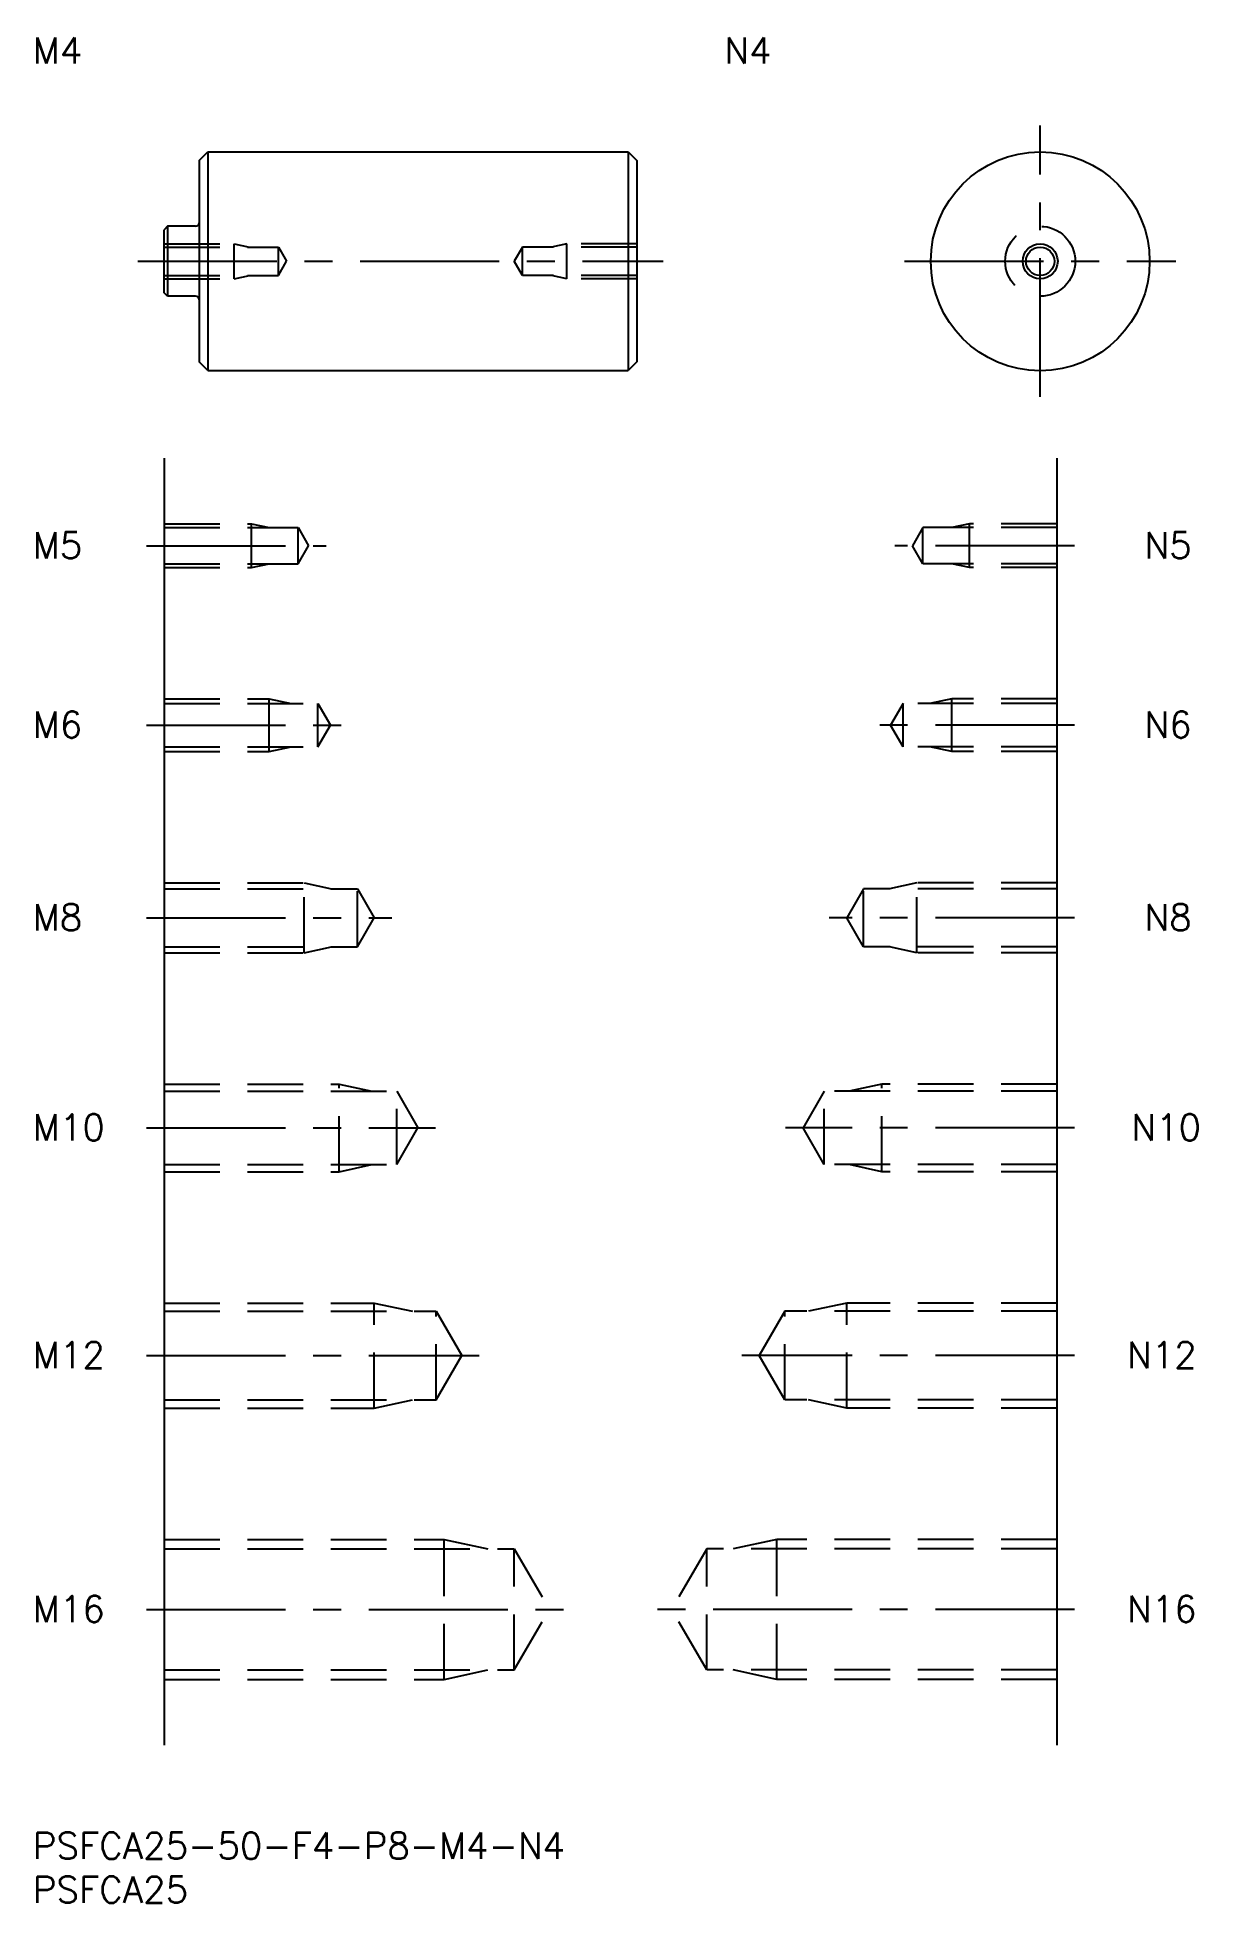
# Model space of a CAD drawing. Extents: x 1 to 133, y -8 to 205.
import ezdxf

# ---------------------------------------------------------------- set-up
doc = ezdxf.new("R2010")
doc.units = 0
doc.header["$LTSCALE"] = 0.5
doc.linetypes.add('CENTER', pattern=[50.8, 31.75, -6.35, 6.35, -6.35])
doc.linetypes.add('DASHED', pattern=[19.05, 12.7, -6.35])
for name, color, linetype in [('MSM_CENTER', 1, 'CENTER'), ('MSM_CONTINUOUS', 7, 'CONTINUOUS'), ('MSM_DASHED', 4, 'DASHED'), ('MSM_NARROW', 5, 'CONTINUOUS'), ('MSM_PART_NUMBER', 7, 'CONTINUOUS')]:
    doc.layers.add(name, color=color, linetype=linetype)
doc.styles.get("Standard").update_dxf_attribs({"font": 'txt.shx', "height": 3, "bigfont": 'bigfont.shx'})

# ---------------------------------------------------------------- blocks, each defined once
blk = doc.blocks.new('*U4')
at = {"layer": 'MSM_PART_NUMBER'}
blk.add_text('PSFCA25-50-F4-P8-M4-N4', height=3, dxfattribs=at).set_placement((0, -3))
blk = doc.blocks.new('*U5')
at = {"layer": 'MSM_PART_NUMBER'}
blk.add_text('PSFCA25', height=3, dxfattribs=at).set_placement((0, -8))
blk = doc.blocks.new('*U6')
at = {"layer": 'MSM_PART_NUMBER'}
blk.add_text('M16', height=3, dxfattribs=at).set_placement((0, 24.06))
blk = doc.blocks.new('*U7')
at = {"layer": 'MSM_PART_NUMBER'}
blk.add_text('M12', height=3, dxfattribs=at).set_placement((0, 53.06))
blk = doc.blocks.new('*U8')
at = {"layer": 'MSM_PART_NUMBER'}
blk.add_text('M10', height=3, dxfattribs=at).set_placement((0, 79.06))
blk = doc.blocks.new('*U9')
at = {"layer": 'MSM_PART_NUMBER'}
blk.add_text('M8', height=3, dxfattribs=at).set_placement((0, 103.06))
blk = doc.blocks.new('*U10')
at = {"layer": 'MSM_PART_NUMBER'}
blk.add_text('M6', height=3, dxfattribs=at).set_placement((0, 125.06))
blk = doc.blocks.new('*U11')
at = {"layer": 'MSM_PART_NUMBER'}
blk.add_text('M5', height=3, dxfattribs=at).set_placement((0, 145.56))
blk = doc.blocks.new('*U12')
at = {"layer": 'MSM_PART_NUMBER'}
blk.add_text('M4', height=3, dxfattribs=at).set_placement((0, 202.07))
blk = doc.blocks.new('*U13')
at = {"layer": 'MSM_PART_NUMBER'}
blk.add_text('N16', height=3, dxfattribs=at).set_placement((125, 24.06))
blk = doc.blocks.new('*U14')
at = {"layer": 'MSM_PART_NUMBER'}
blk.add_text('N12', height=3, dxfattribs=at).set_placement((125, 53.06))
blk = doc.blocks.new('*U15')
at = {"layer": 'MSM_PART_NUMBER'}
blk.add_text('N10', height=3, dxfattribs=at).set_placement((125.5, 79.06))
blk = doc.blocks.new('*U16')
at = {"layer": 'MSM_PART_NUMBER'}
blk.add_text('N8', height=3, dxfattribs=at).set_placement((127, 103.06))
blk = doc.blocks.new('*U17')
at = {"layer": 'MSM_PART_NUMBER'}
blk.add_text('N6', height=3, dxfattribs=at).set_placement((127, 125.06))
blk = doc.blocks.new('*U18')
at = {"layer": 'MSM_PART_NUMBER'}
blk.add_text('N5', height=3, dxfattribs=at).set_placement((127, 145.56))
blk = doc.blocks.new('*U19')
at = {"layer": 'MSM_PART_NUMBER'}
blk.add_text('N4', height=3, dxfattribs=at).set_placement((79, 202.07))

msp = doc.modelspace()

# ---------------------------------------------------------------- linework, layer by layer
at = {"layer": 'MSM_CENTER'}
for p, q in [((115.09, 163.99), (115.09, 194.99)), ((12, 179.5), (72, 179.5)), ((99.59, 179.49), (130.59, 179.49)), ((13, 147), (33.5, 147)), ((119, 147), (98.5, 147)), ((13, 126.5), (36, 126.5)), ((119, 126.5), (96, 126.5)), ((13, 104.5), (41, 104.5)), ((119, 104.5), (91, 104.5)), ((13, 80.5), (46, 80.5)), ((119, 80.5), (86, 80.5)), ((13, 54.5), (51, 54.5)), ((119, 54.5), (81, 54.5)), ((13, 25.5), (61, 25.5)), ((119, 25.5), (71, 25.5))]:
    msp.add_line(p, q, dxfattribs=at)
at = {"layer": 'MSM_CONTINUOUS'}
for p, q in [((19, 191), (20, 192)), ((20, 192), (20, 167)), ((20, 192), (68, 192)), ((68, 192), (68, 167)), ((68, 192), (69, 191)), ((19, 191), (19, 168)), ((69, 191), (69, 168)), ((15.4, 183.5), (15, 183.1)), ((18.6, 183.5), (15.4, 183.5)), ((15.4, 183.5), (15.4, 175.5)), ((15, 175.9), (15, 183.1)), ((15.4, 175.5), (15, 175.9)), ((18.6, 175.5), (15.4, 175.5)), ((20, 167), (19, 168)), ((20, 167), (68, 167)), ((69, 168), (68, 167)), ((15, 157), (15, 10)), ((117, 157), (117, 10))]:
    msp.add_line(p, q, dxfattribs=at)
for radius in [12.5, 1.62]:
    msp.add_circle((115.09, 179.49), radius, dxfattribs=at)
for centre, start, end in [((18.6, 183.9), 270, 0), ((18.6, 175.1), 0, 90)]:
    msp.add_arc(centre, 0.4, start, end, dxfattribs=at)
at = {"layer": 'MSM_DASHED'}
for p, q in [((15, 181.5), (23, 181.5)), ((15, 181.12), (28.06, 181.12)), ((23, 177.5), (23, 181.5)), ((23, 181.5), (24.75, 181.12)), ((28.06, 177.88), (28.06, 181.12)), ((28.06, 181.12), (29, 179.5)), ((55.94, 181.12), (55, 179.5)), ((69, 181.12), (55.94, 181.12)), ((55.94, 177.88), (55.94, 181.12)), ((61, 181.5), (59.25, 181.12)), ((69, 181.5), (61, 181.5)), ((61, 177.5), (61, 181.5)), ((28.06, 177.88), (29, 179.5)), ((55.94, 177.88), (55, 179.5)), ((15, 177.88), (28.06, 177.88)), ((15, 177.5), (23, 177.5)), ((23, 177.5), (24.75, 177.88)), ((69, 177.88), (55.94, 177.88)), ((61, 177.5), (59.25, 177.88)), ((69, 177.5), (61, 177.5)), ((15, 149.5), (25, 149.5)), ((25, 144.5), (25, 149.5)), ((25, 149.5), (27, 149.07)), ((107, 149.5), (105, 149.07)), ((117, 149.5), (107, 149.5)), ((107, 144.5), (107, 149.5)), ((15, 149.07), (30.31, 149.07)), ((30.31, 144.93), (30.31, 149.07)), ((30.31, 149.07), (31.5, 147)), ((101.69, 149.07), (100.5, 147)), ((117, 149.07), (101.69, 149.07)), ((101.69, 144.93), (101.69, 149.07)), ((15, 144.93), (30.31, 144.93)), ((25, 144.5), (27, 144.93)), ((30.31, 144.93), (31.5, 147)), ((101.69, 144.93), (100.5, 147)), ((117, 144.93), (101.69, 144.93)), ((107, 144.5), (105, 144.93)), ((15, 144.5), (25, 144.5)), ((117, 144.5), (107, 144.5)), ((15, 129.5), (27, 129.5)), ((15, 128.96), (32.58, 128.96)), ((27, 123.5), (27, 129.5)), ((27, 129.5), (29.5, 128.96)), ((32.58, 124.04), (32.58, 128.96)), ((32.58, 128.96), (34, 126.5)), ((99.42, 128.96), (98, 126.5)), ((117, 128.96), (99.42, 128.96)), ((99.42, 124.04), (99.42, 128.96)), ((105, 129.5), (102.5, 128.96)), ((117, 129.5), (105, 129.5)), ((105, 123.5), (105, 129.5)), ((32.58, 124.04), (34, 126.5)), ((99.42, 124.04), (98, 126.5)), ((15, 124.04), (32.58, 124.04)), ((27, 123.5), (29.5, 124.04)), ((117, 124.04), (99.42, 124.04)), ((105, 123.5), (102.5, 124.04)), ((15, 123.5), (27, 123.5)), ((117, 123.5), (105, 123.5)), ((15, 108.5), (31, 108.5)), ((15, 107.82), (37.08, 107.82)), ((31, 100.5), (31, 108.5)), ((31, 108.5), (34.12, 107.82)), ((37.08, 101.18), (37.08, 107.82)), ((37.08, 107.82), (39, 104.5)), ((94.92, 107.82), (93, 104.5)), ((94.92, 101.18), (94.92, 107.82)), ((117, 107.82), (94.92, 107.82)), ((101, 108.5), (97.88, 107.82)), ((101, 100.5), (101, 108.5)), ((117, 108.5), (101, 108.5)), ((37.08, 101.18), (39, 104.5)), ((94.92, 101.18), (93, 104.5)), ((15, 101.18), (37.08, 101.18)), ((15, 100.5), (31, 100.5)), ((31, 100.5), (34.12, 101.18)), ((117, 101.18), (94.92, 101.18)), ((101, 100.5), (97.88, 101.18)), ((117, 100.5), (101, 100.5)), ((15, 85.5), (35, 85.5)), ((35, 75.5), (35, 85.5)), ((35, 85.5), (38.75, 84.69)), ((97, 85.5), (93.25, 84.69)), ((97, 75.5), (97, 85.5)), ((117, 85.5), (97, 85.5)), ((15, 84.69), (41.58, 84.69)), ((41.58, 76.31), (41.58, 84.69)), ((41.58, 84.69), (44, 80.5)), ((90.42, 84.69), (88, 80.5)), ((90.42, 76.31), (90.42, 84.69)), ((117, 84.69), (90.42, 84.69)), ((41.58, 76.31), (44, 80.5)), ((90.42, 76.31), (88, 80.5)), ((15, 76.31), (41.58, 76.31)), ((15, 75.5), (35, 75.5)), ((35, 75.5), (38.75, 76.31)), ((117, 76.31), (90.42, 76.31)), ((97, 75.5), (93.25, 76.31)), ((117, 75.5), (97, 75.5)), ((15, 60.5), (39, 60.5)), ((39, 48.5), (39, 60.5)), ((39, 60.5), (43.37, 59.55)), ((93, 60.5), (88.63, 59.55)), ((93, 48.5), (93, 60.5)), ((117, 60.5), (93, 60.5)), ((15, 59.55), (46.08, 59.55)), ((46.08, 49.45), (46.08, 59.55)), ((46.08, 59.55), (49, 54.5)), ((85.92, 59.55), (83, 54.5)), ((85.92, 49.45), (85.92, 59.55)), ((117, 59.55), (85.92, 59.55)), ((46.08, 49.45), (49, 54.5)), ((85.92, 49.45), (83, 54.5)), ((15, 49.45), (46.08, 49.45)), ((39, 48.5), (43.37, 49.45)), ((117, 49.45), (85.92, 49.45)), ((93, 48.5), (88.63, 49.45)), ((15, 48.5), (39, 48.5)), ((117, 48.5), (93, 48.5)), ((15, 33.5), (47, 33.5)), ((15, 32.42), (55.01, 32.42)), ((47, 17.5), (47, 33.5)), ((47, 33.5), (52, 32.42)), ((55.01, 18.58), (55.01, 32.42)), ((55.01, 32.42), (59, 25.5)), ((76.99, 32.42), (73, 25.5)), ((76.99, 18.58), (76.99, 32.42)), ((117, 32.42), (76.99, 32.42)), ((85, 33.5), (80, 32.42)), ((85, 17.5), (85, 33.5)), ((117, 33.5), (85, 33.5)), ((55.01, 18.58), (59, 25.5)), ((76.99, 18.58), (73, 25.5)), ((15, 18.58), (55.01, 18.58)), ((15, 17.5), (47, 17.5)), ((47, 17.5), (52, 18.58)), ((117, 18.58), (76.99, 18.58)), ((85, 17.5), (80, 18.58)), ((117, 17.5), (85, 17.5))]:
    msp.add_line(p, q, dxfattribs=at)
msp.add_circle((115.09, 179.49), 4, dxfattribs=at)
at = {"layer": 'MSM_NARROW'}
msp.add_circle((115.09, 179.49), 2, dxfattribs=at)

# ---------------------------------------------------------------- block references
at = {"layer": 'MSM_CONTINUOUS'}
for name in ['*U12', '*U19', '*U11', '*U18', '*U10', '*U17', '*U9', '*U16', '*U8', '*U15', '*U7', '*U14', '*U6', '*U13', '*U4', '*U5']:
    msp.add_blockref(name, (0, 0), dxfattribs=at)

doc.saveas('drawing.dxf')
